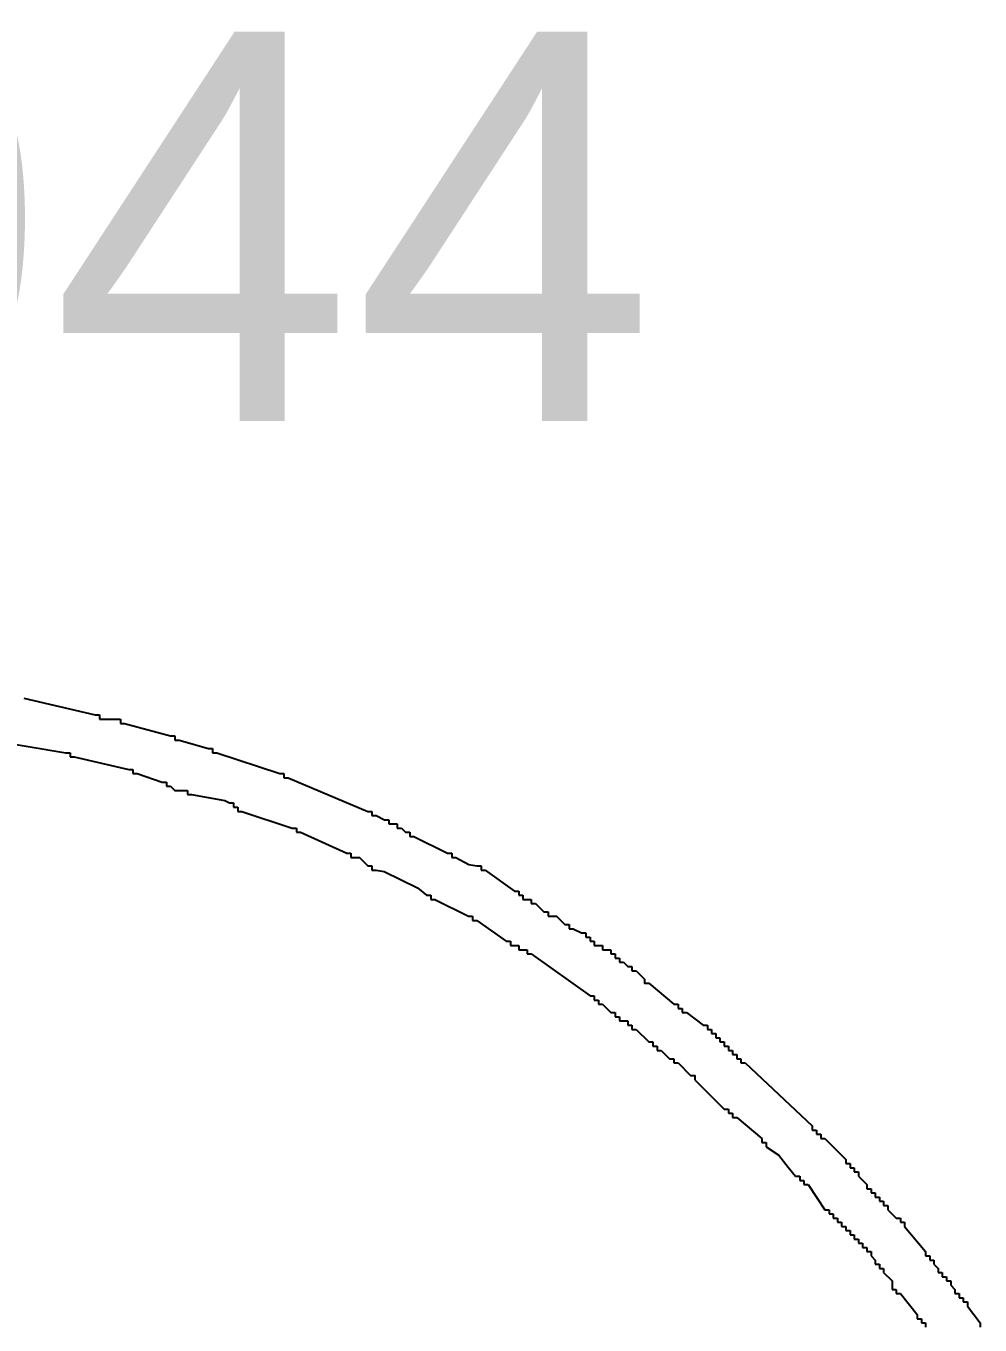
# Model space of a CAD drawing. Header units: millimetres. Extents: x -78 to 6757, y -2226 to 2184.
# Drawn here: x 70.36 to 85.06, y 1050.96 to 1070.98 of the extents above; entities that cross this region are included whole.
import ezdxf

# ---------------------------------------------------------------- set-up
doc = ezdxf.new("R2010")
doc.units = ezdxf.units.MM
doc.layers.add('LAYER_0', color=7, linetype='Continuous')
doc.styles.get("Standard").update_dxf_attribs({"font": 'TIMES.TTF'})
doc.linetypes.add('ZIPPED_TUBE', pattern='A,0.0001,-0.25,["~",Standard,S=1,R=0,X=-0.3,Y=-0.6],-0.25', length=0.5001)

# ---------------------------------------------------------------- blocks, each defined once
blk = doc.blocks.new('A$C31814A24')
at = {"color": 7, "linetype": 'Continuous'}
for points in [[(20.722, 34.798), (21.507, 34.614)], [(21.507, 34.614), (21.553, 34.614)], [(21.553, 34.614), (21.553, 34.568)], [(19.522, 34.475), (21.184, 34.198)], [(21.553, 34.568), (21.599, 34.568)], [(21.599, 34.568), (21.737, 34.568)], [(21.737, 34.568), (21.784, 34.568)], [(21.784, 34.568), (21.784, 34.521)], [(21.784, 34.521), (21.83, 34.521)], [(21.83, 34.521), (22.337, 34.383)], [(22.337, 34.383), (22.384, 34.383)], [(22.384, 34.383), (22.384, 34.337)], [(22.384, 34.337), (22.43, 34.337)], [(22.43, 34.337), (22.753, 34.245)], [(21.184, 34.198), (21.23, 34.198)], [(21.23, 34.198), (21.23, 34.152)], [(22.753, 34.245), (22.799, 34.245)], [(22.799, 34.245), (22.799, 34.198)], [(22.799, 34.198), (22.845, 34.198)], [(22.845, 34.198), (23.537, 33.968)], [(21.23, 34.152), (21.276, 34.152)], [(21.276, 34.152), (21.876, 34.014)], [(21.876, 34.014), (21.922, 34.014)], [(21.922, 34.014), (21.922, 33.968)], [(21.922, 33.968), (21.968, 33.968)], [(21.968, 33.968), (22.245, 33.875)], [(23.537, 33.968), (23.584, 33.968)], [(23.584, 33.968), (23.584, 33.922)], [(23.584, 33.922), (23.63, 33.922)], [(23.63, 33.922), (24.507, 33.552)], [(22.245, 33.875), (22.291, 33.875)], [(22.291, 33.875), (22.291, 33.829)], [(22.291, 33.829), (22.337, 33.829)], [(22.337, 33.829), (22.384, 33.783), (22.476, 33.783)], [(22.476, 33.783), (22.522, 33.783)], [(22.522, 33.783), (22.522, 33.737)], [(22.522, 33.737), (22.568, 33.737)], [(22.568, 33.737), (22.933, 33.674), (22.984, 33.645)], [(22.984, 33.645), (23.03, 33.645)], [(23.03, 33.645), (23.03, 33.598)], [(23.03, 33.598), (23.076, 33.598)], [(23.076, 33.598), (23.076, 33.552)], [(23.076, 33.552), (23.122, 33.552)], [(23.122, 33.552), (23.676, 33.368)], [(24.507, 33.552), (24.553, 33.552)], [(24.553, 33.552), (24.553, 33.506)], [(24.553, 33.506), (24.599, 33.506)], [(24.599, 33.506), (24.691, 33.46)], [(23.676, 33.368), (23.722, 33.368)], [(23.722, 33.368), (23.722, 33.322)], [(23.722, 33.322), (23.768, 33.322)], [(23.768, 33.322), (24.276, 33.091)], [(24.691, 33.46), (24.737, 33.46)], [(24.737, 33.46), (24.737, 33.414)], [(24.737, 33.414), (24.783, 33.414)], [(24.783, 33.414), (24.83, 33.414)], [(24.83, 33.414), (24.83, 33.368)], [(24.83, 33.368), (24.876, 33.368)], [(24.876, 33.368), (24.922, 33.322)], [(24.922, 33.322), (24.968, 33.322)], [(24.968, 33.322), (24.968, 33.275)], [(24.968, 33.275), (25.014, 33.275)], [(25.014, 33.275), (25.383, 33.091)], [(24.276, 33.091), (24.322, 33.091)], [(24.322, 33.091), (24.322, 33.045)], [(24.322, 33.045), (24.368, 33.045)], [(24.368, 33.045), (24.414, 33.045), (24.507, 32.952)], [(25.383, 33.091), (25.43, 33.091)], [(25.43, 33.091), (25.43, 33.045)], [(25.43, 33.045), (25.476, 33.045)], [(25.476, 33.045), (25.619, 32.966), (25.706, 32.952)], [(24.507, 32.952), (24.553, 32.952)], [(24.553, 32.952), (24.553, 32.906)], [(24.553, 32.906), (24.599, 32.906)], [(24.599, 32.906), (24.687, 32.892), (25.053, 32.711), (25.153, 32.629)], [(25.706, 32.952), (25.753, 32.952)], [(25.753, 32.952), (25.753, 32.906)], [(25.753, 32.906), (25.799, 32.906)], [(25.799, 32.906), (26.122, 32.675)], [(25.153, 32.629), (25.199, 32.629)], [(25.199, 32.629), (25.199, 32.583)], [(26.122, 32.675), (26.168, 32.675)], [(26.168, 32.675), (26.168, 32.629)], [(26.168, 32.629), (26.214, 32.629)], [(26.214, 32.629), (26.214, 32.583)], [(25.199, 32.583), (25.245, 32.583)], [(25.245, 32.583), (25.614, 32.398)], [(26.214, 32.583), (26.26, 32.583)], [(26.26, 32.583), (26.306, 32.583)], [(26.306, 32.583), (26.306, 32.537)], [(26.306, 32.537), (26.353, 32.537)], [(26.353, 32.537), (26.445, 32.445)], [(25.614, 32.398), (25.66, 32.398)], [(25.66, 32.398), (25.66, 32.352)], [(25.66, 32.352), (25.706, 32.352)], [(25.706, 32.352), (26.03, 32.122)], [(26.445, 32.445), (26.491, 32.445)], [(26.491, 32.445), (26.491, 32.398)], [(26.491, 32.398), (26.537, 32.398)], [(26.537, 32.398), (26.583, 32.398), (26.676, 32.306)], [(26.676, 32.306), (26.722, 32.306)], [(26.722, 32.306), (26.722, 32.26)], [(26.722, 32.26), (26.768, 32.26)], [(26.768, 32.26), (26.86, 32.214)], [(26.86, 32.214), (26.906, 32.214)], [(26.906, 32.214), (26.906, 32.168)], [(26.03, 32.122), (26.076, 32.122)], [(26.076, 32.122), (26.076, 32.075)], [(26.076, 32.075), (26.122, 32.075)], [(26.122, 32.075), (26.168, 32.075)], [(26.168, 32.075), (26.168, 32.029)], [(26.906, 32.168), (26.953, 32.168)], [(26.953, 32.168), (26.953, 32.122)], [(26.953, 32.122), (26.999, 32.122)], [(26.999, 32.122), (26.999, 32.075)], [(26.999, 32.075), (27.045, 32.075)], [(27.045, 32.075), (27.091, 32.075)], [(27.091, 32.075), (27.091, 32.029)], [(26.168, 32.029), (26.214, 32.029)], [(26.214, 32.029), (26.26, 32.029)], [(26.26, 32.029), (26.26, 31.983)], [(26.26, 31.983), (26.306, 31.983)], [(26.306, 31.983), (26.953, 31.522)], [(27.091, 32.029), (27.137, 32.029)], [(27.137, 32.029), (27.183, 32.029)], [(27.183, 32.029), (27.183, 31.983)], [(27.183, 31.983), (27.23, 31.983)], [(27.23, 31.983), (27.23, 31.937)], [(27.23, 31.937), (27.276, 31.937)], [(27.276, 31.937), (27.276, 31.891)], [(27.276, 31.891), (27.322, 31.891)], [(27.322, 31.891), (27.368, 31.845)], [(27.368, 31.845), (27.414, 31.845)], [(27.414, 31.845), (27.414, 31.799)], [(27.414, 31.799), (27.46, 31.799)], [(27.46, 31.799), (27.553, 31.706)], [(27.553, 31.706), (27.553, 31.66), (27.599, 31.66)], [(27.599, 31.66), (27.876, 31.429)], [(26.953, 31.522), (26.999, 31.522)], [(26.999, 31.522), (26.999, 31.475)], [(26.999, 31.475), (27.045, 31.475)], [(27.045, 31.475), (27.045, 31.429)], [(27.045, 31.429), (27.091, 31.429)], [(27.091, 31.429), (27.183, 31.337)], [(27.183, 31.337), (27.23, 31.337)], [(27.23, 31.337), (27.23, 31.291)], [(27.876, 31.429), (27.922, 31.429)], [(27.922, 31.429), (27.922, 31.383)], [(27.922, 31.383), (27.968, 31.383)], [(27.968, 31.383), (27.968, 31.337)], [(27.968, 31.337), (28.014, 31.337)], [(28.014, 31.337), (28.199, 31.199)], [(27.23, 31.291), (27.276, 31.291)], [(27.276, 31.291), (27.276, 31.245)], [(27.276, 31.245), (27.322, 31.245)], [(27.322, 31.245), (27.368, 31.245)], [(27.368, 31.245), (27.368, 31.199)], [(27.368, 31.199), (27.414, 31.199)], [(27.414, 31.199), (27.414, 31.152)], [(28.199, 31.199), (28.245, 31.199)], [(28.245, 31.199), (28.245, 31.152)], [(27.414, 31.152), (27.46, 31.152)], [(27.46, 31.152), (27.599, 31.014)], [(28.245, 31.152), (28.291, 31.152)], [(28.291, 31.152), (28.291, 31.106)], [(28.291, 31.106), (28.337, 31.106)], [(28.337, 31.106), (28.337, 31.06)], [(28.337, 31.06), (28.383, 31.06)], [(28.383, 31.06), (28.383, 31.014)], [(27.599, 31.014), (27.645, 31.014)], [(27.645, 31.014), (27.645, 30.968)], [(27.645, 30.968), (27.691, 30.968)], [(27.691, 30.968), (27.691, 30.922)], [(27.691, 30.922), (27.737, 30.922)], [(27.737, 30.922), (27.829, 30.829)], [(28.383, 31.014), (28.429, 31.014)], [(28.429, 31.014), (28.429, 30.968)], [(28.429, 30.968), (28.476, 30.968)], [(28.476, 30.968), (28.476, 30.922)], [(28.476, 30.922), (28.522, 30.922)], [(28.522, 30.922), (28.522, 30.875)], [(27.829, 30.829), (27.876, 30.829)], [(27.876, 30.829), (27.876, 30.783)], [(27.876, 30.783), (27.922, 30.783)], [(27.922, 30.783), (28.06, 30.645)], [(28.522, 30.875), (28.568, 30.875)], [(28.568, 30.875), (28.568, 30.829)], [(28.568, 30.829), (28.614, 30.829)], [(28.614, 30.829), (28.614, 30.783)], [(28.614, 30.783), (28.66, 30.783)], [(28.66, 30.783), (29.399, 30.091)], [(28.06, 30.645), (28.106, 30.645), (28.106, 30.599)], [(28.106, 30.599), (28.429, 30.276)], [(28.429, 30.276), (28.476, 30.276)], [(28.476, 30.276), (28.476, 30.229)], [(28.476, 30.229), (28.522, 30.229)], [(28.522, 30.229), (28.522, 30.183)], [(28.522, 30.183), (28.568, 30.183)], [(28.568, 30.183), (28.845, 29.952)], [(29.399, 30.091), (29.399, 30.045)], [(29.399, 30.045), (29.445, 30.045)], [(29.445, 30.045), (29.445, 29.999)], [(28.845, 29.952), (28.845, 29.906)], [(28.845, 29.906), (28.891, 29.906)], [(28.891, 29.906), (28.891, 29.86)], [(29.445, 29.999), (29.491, 29.999)], [(29.491, 29.999), (29.491, 29.952)], [(29.491, 29.952), (29.537, 29.952)], [(29.537, 29.952), (29.768, 29.722)], [(28.891, 29.86), (29.029, 29.768), (29.132, 29.636), (29.214, 29.537)], [(29.768, 29.722), (29.768, 29.676)], [(29.768, 29.676), (29.814, 29.676)], [(29.814, 29.676), (29.814, 29.629)], [(29.814, 29.629), (29.86, 29.629)], [(29.86, 29.629), (29.86, 29.583)], [(29.214, 29.537), (29.26, 29.537)], [(29.26, 29.537), (29.26, 29.491)], [(29.26, 29.491), (29.306, 29.491)], [(29.306, 29.491), (29.306, 29.445)], [(29.86, 29.583), (29.906, 29.583)], [(29.906, 29.583), (29.906, 29.537)], [(29.906, 29.537), (29.999, 29.445)], [(29.306, 29.445), (29.352, 29.445)], [(29.352, 29.445), (29.537, 29.168)], [(29.999, 29.445), (29.999, 29.399)], [(29.999, 29.399), (30.045, 29.399)], [(30.045, 29.399), (30.045, 29.352)], [(30.045, 29.352), (30.091, 29.352)], [(30.091, 29.352), (30.091, 29.306)], [(30.091, 29.306), (30.137, 29.306)], [(30.137, 29.306), (30.137, 29.26)], [(30.137, 29.26), (30.183, 29.26)], [(30.183, 29.26), (30.183, 29.214)], [(30.183, 29.214), (30.229, 29.214)], [(30.229, 29.214), (30.229, 29.168)], [(29.537, 29.168), (29.583, 29.168)], [(29.583, 29.168), (29.583, 29.122)], [(29.583, 29.122), (29.629, 29.122)], [(29.629, 29.122), (29.629, 29.076)], [(29.629, 29.076), (29.676, 29.076)], [(29.676, 29.076), (29.676, 29.029)], [(29.676, 29.029), (29.722, 29.029)], [(29.722, 29.029), (29.722, 28.983)], [(30.229, 29.168), (30.322, 29.076)], [(30.322, 29.076), (30.368, 29.076)], [(30.368, 29.076), (30.368, 29.029)], [(30.368, 29.029), (30.414, 29.029)], [(30.414, 29.029), (30.414, 28.983)], [(29.722, 28.983), (29.768, 28.983)], [(29.768, 28.983), (29.768, 28.937)], [(29.768, 28.937), (29.814, 28.937)], [(29.814, 28.937), (29.814, 28.891)], [(29.814, 28.891), (29.86, 28.891)], [(29.86, 28.891), (29.86, 28.845)], [(30.414, 28.983), (30.645, 28.706)], [(29.86, 28.845), (29.906, 28.845)], [(29.906, 28.845), (29.906, 28.799)], [(29.906, 28.799), (29.952, 28.799)], [(29.952, 28.799), (29.952, 28.753)], [(29.952, 28.753), (29.999, 28.753)], [(29.999, 28.753), (29.999, 28.706)], [(29.999, 28.706), (30.045, 28.706)], [(30.045, 28.706), (30.045, 28.66)], [(30.045, 28.66), (30.091, 28.614)], [(30.091, 28.614), (30.091, 28.568)], [(30.645, 28.706), (30.645, 28.66)], [(30.645, 28.66), (30.691, 28.66)], [(30.691, 28.66), (30.691, 28.614)], [(30.691, 28.614), (30.737, 28.614)], [(30.737, 28.614), (30.737, 28.568)], [(30.091, 28.568), (30.137, 28.568)], [(30.137, 28.568), (30.137, 28.522)], [(30.137, 28.522), (30.183, 28.522)], [(30.183, 28.522), (30.183, 28.476)], [(30.183, 28.476), (30.276, 28.383), (30.276, 28.337)], [(30.737, 28.568), (30.783, 28.522)], [(30.783, 28.522), (30.783, 28.476)], [(30.783, 28.476), (30.829, 28.476)], [(30.829, 28.476), (30.829, 28.429)], [(30.276, 28.337), (30.276, 28.291)], [(30.829, 28.429), (30.875, 28.429)], [(30.875, 28.429), (30.875, 28.383)], [(30.875, 28.383), (30.922, 28.383)], [(30.922, 28.383), (30.922, 28.337)], [(30.922, 28.337), (30.968, 28.291)], [(30.276, 28.291), (30.322, 28.291)], [(30.322, 28.291), (30.322, 28.245)], [(30.322, 28.245), (30.368, 28.245)], [(30.368, 28.245), (30.552, 28.014)], [(30.968, 28.291), (30.968, 28.245)], [(30.968, 28.245), (31.014, 28.245)], [(31.014, 28.245), (31.014, 28.199)], [(31.014, 28.199), (31.06, 28.199)], [(31.06, 28.199), (31.06, 28.153)], [(31.06, 28.153), (31.106, 28.153)], [(31.106, 28.153), (31.106, 28.106)], [(31.106, 28.106), (31.245, 27.922)], [(30.552, 28.014), (30.552, 27.968)], [(30.552, 27.968), (30.599, 27.968)], [(30.599, 27.968), (30.599, 27.922)], [(30.599, 27.922), (30.645, 27.922)], [(30.645, 27.922), (30.645, 27.876)], [(31.245, 27.922), (31.245, 27.876)]]:
    blk.add_lwpolyline(points, dxfattribs=at)
blk = doc.blocks.new('418000670')
at = {"layer": 'LAYER_0', "color": 7, "linetype": 'Continuous', "xscale": 1.400000000000006, "yscale": 1.399999999999999, "zscale": 1.4}
blk.add_blockref('A$C31814A24', (121.627, 24.318), dxfattribs=at)
at = {"layer": 'LAYER_0', "color": 7, "linetype": 'Continuous', "insert": (132.407, 83.306), "char_height": 6, "width": 590.65797, "attachment_point": 1}
blk.add_mtext('{\\fArial|b0|i0|c0|p32;984944}', dxfattribs=at)

msp = doc.modelspace()

# ---------------------------------------------------------------- block references
at = {"linetype": 'ZIPPED_TUBE'}
msp.add_blockref('418000670', (-80.311, 987.586), dxfattribs=at)

doc.saveas('drawing.dxf')
